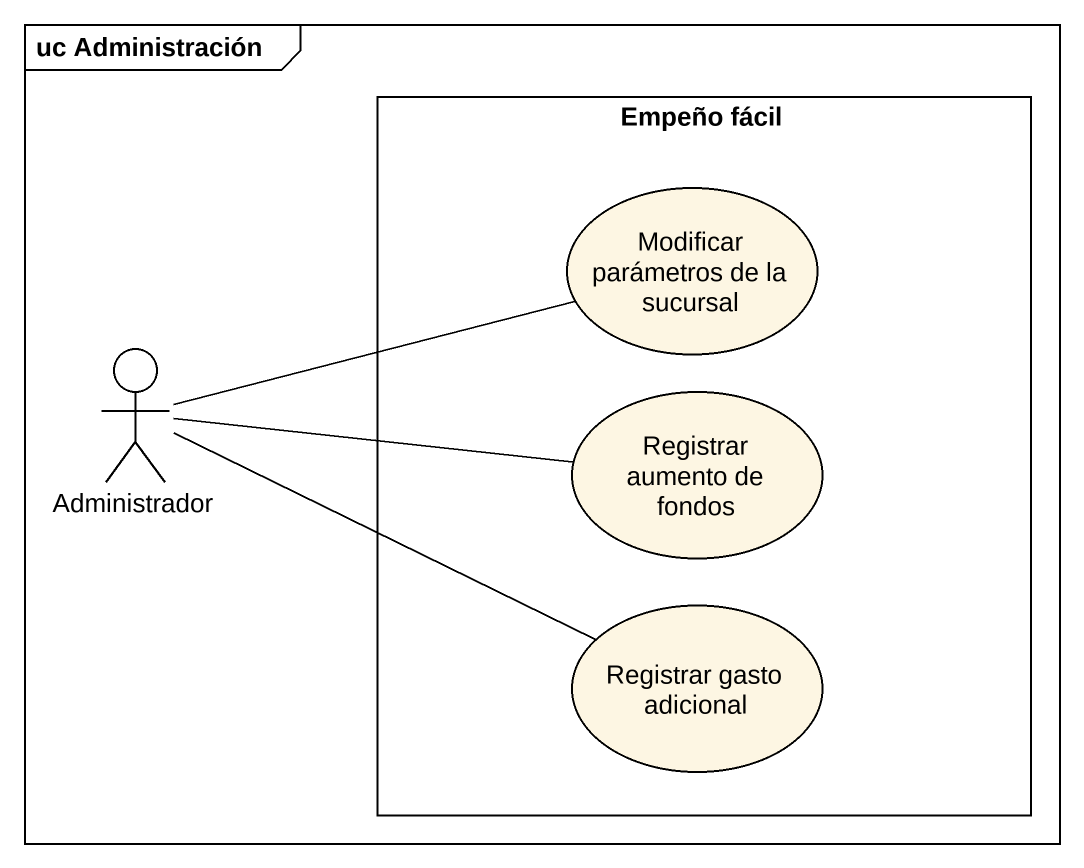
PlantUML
@startuml
mainframe uc Administración
rectangle "Empeño fácil" as Empeño_fácil {
  usecase "Modificar parámetros de la sucursal" as Modificar_parámetros_de_la
  usecase "Registrar aumento de fondos" as Registrar_aumento_de_fondos
  usecase "Registrar gasto adicional" as Registrar_gasto_adicional
}
actor Administrador
Administrador -right- Modificar_parámetros_de_la
Administrador -right- Registrar_aumento_de_fondos
Administrador -right- Registrar_gasto_adicional
@enduml
